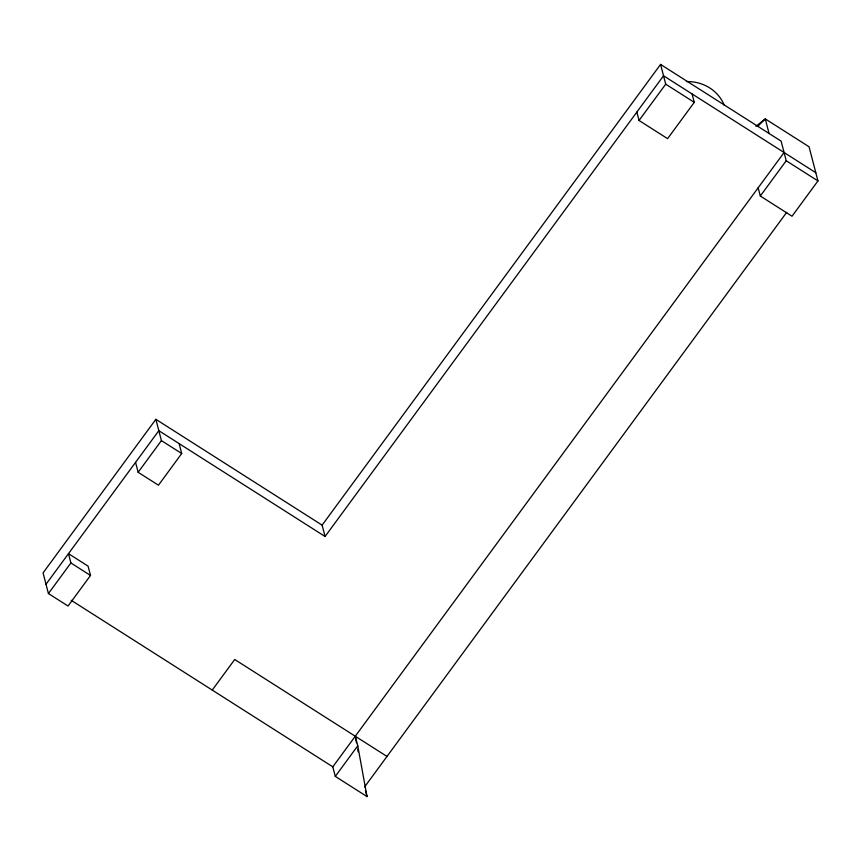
<?xml version="1.0" encoding="UTF-8"?>
<svg xmlns="http://www.w3.org/2000/svg" width="861" height="861" viewBox="0 0 861 861"><rect width="100%" height="100%" fill="white"/><g stroke="black" fill="none" stroke-linecap="round" stroke-linejoin="round"><path stroke-width="1.29" d="M815.808 172.706L663.53 75.768L325.071 536.5L322.111 525.145L155.873 419.318L43.05 572.899L48.431 593.563L68.041 606.036L90.513 575.449L88.091 566.151L68.482 553.666L70.903 562.965L90.513 575.449M46.01 584.253L158.833 430.683L325.071 536.5M48.431 593.563L70.903 562.965M179.131 443.609L181.714 453.532L158.446 485.206L138.137 472.291L161.416 440.606L155.873 419.318M322.111 525.145L660.57 64.414L781.121 141.15L786.222 160.738L817.95 180.939L792.023 216.229L760.306 196.028L758.154 187.806M212.247 690.081L234.719 659.494L386.998 756.432M692.083 93.946L694.267 102.351L667.598 138.653L639.045 120.475L665.714 84.174L660.57 64.414M356.454 742.742L355.27 736.23L357.767 745.798L367.012 796.586L335.295 776.396L332.798 766.828L784.08 152.515M760.306 196.028L786.222 160.738M335.295 776.396L357.767 745.798M364.526 787.019L786.696 212.333M757.712 126.384L765.268 118.904L809.049 146.768L817.95 180.939M755.904 126.352L765.268 118.904L769.067 133.477M665.714 84.174L694.267 102.351M161.416 440.606L181.714 453.532M71.259 600.332L332.798 766.828M636.86 112.07L639.045 120.475M365.462 790.613L367.012 796.586M135.554 462.357L138.137 472.291M357.649 749.253L358.122 751.857M686.443 81.58A40.854 38.196 -14.6 0 1 724.359 105.494"/></g></svg>
